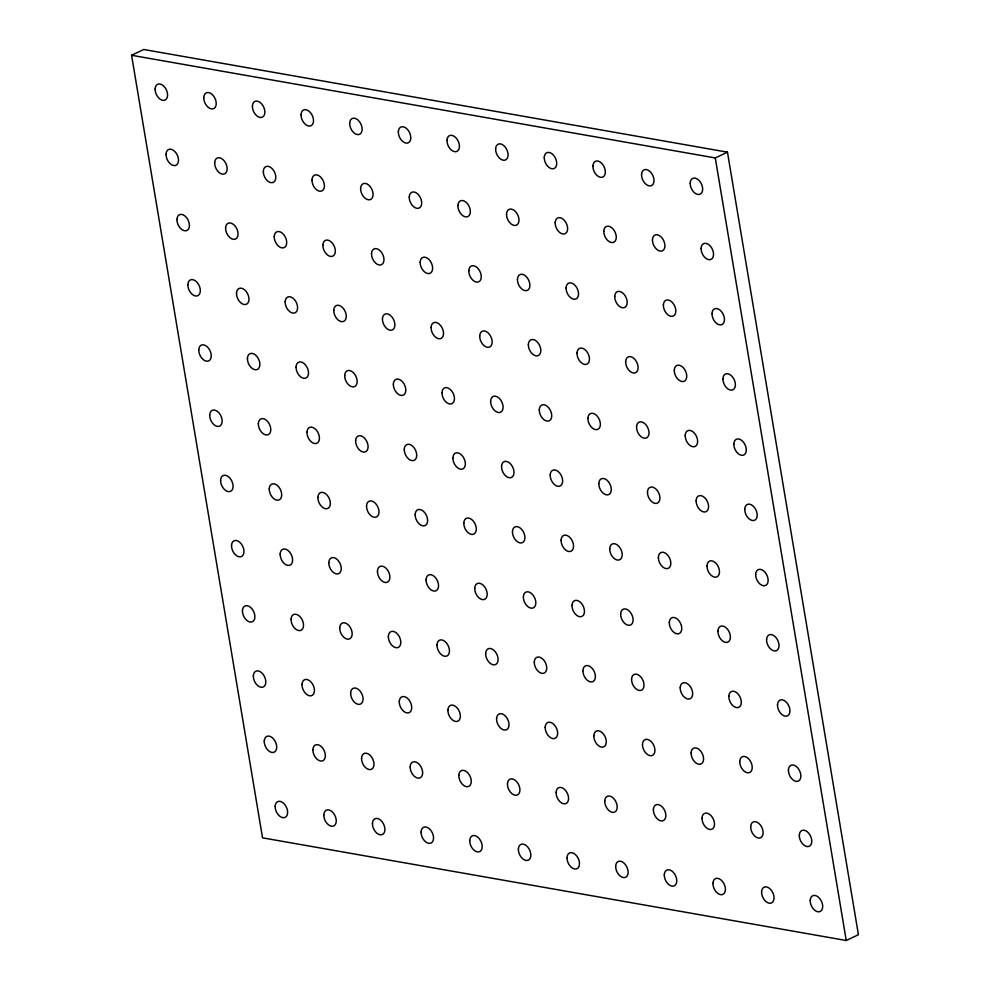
<?xml version="1.0" encoding="UTF-8"?>
<svg xmlns="http://www.w3.org/2000/svg" width="990" height="990" viewBox="0 0 990 990"><rect width="100%" height="100%" fill="white"/><g stroke="black" fill="none" stroke-linecap="round" stroke-linejoin="round"><path stroke-width="1.49" d="M131.583 55.279L143.76 49.5L727.464 152.163L858.417 934.721L846.24 940.5L262.536 837.837L131.583 55.279L715.287 157.954L727.464 152.163M715.287 157.954L846.24 940.5M469.743 840.584A8.712 5.519 64.6 0 0 478.851 851.883A8.712 5.519 64.6 0 0 479.296 838.716A8.712 5.519 64.6 0 0 469.743 840.584M566.094 287.892A8.712 5.519 64.6 0 0 575.202 299.19A8.712 5.519 64.6 0 0 575.648 286.036A8.712 5.519 64.6 0 0 566.094 287.892M323.817 814.918A8.712 5.519 64.6 0 0 332.925 826.205A8.712 5.519 64.6 0 0 333.37 813.05A8.712 5.519 64.6 0 0 323.817 814.918M421.096 832.033A8.712 5.519 64.6 0 0 430.217 843.319A8.712 5.519 64.6 0 0 430.662 830.165A8.712 5.519 64.6 0 0 421.096 832.033M409.254 197.01A8.712 5.519 64.6 0 0 418.374 208.308A8.712 5.519 64.6 0 0 418.807 195.154A8.712 5.519 64.6 0 0 409.254 197.01M360.607 188.459A8.712 5.519 64.6 0 0 369.728 199.757A8.712 5.519 64.6 0 0 370.173 186.59A8.712 5.519 64.6 0 0 360.607 188.459M398.339 131.806A8.712 5.519 64.6 0 0 407.459 143.092A8.712 5.519 64.6 0 0 407.905 129.938A8.712 5.519 64.6 0 0 398.339 131.806M349.693 123.243A8.712 5.519 64.6 0 0 358.813 134.541A8.712 5.519 64.6 0 0 359.259 121.386A8.712 5.519 64.6 0 0 349.693 123.243M799.314 835.263A8.712 5.519 64.6 0 0 808.434 846.549A8.712 5.519 64.6 0 0 808.88 833.394A8.712 5.519 64.6 0 0 799.314 835.263M750.68 826.699A8.712 5.519 64.6 0 0 759.8 837.998A8.712 5.519 64.6 0 0 760.233 824.843A8.712 5.519 64.6 0 0 750.68 826.699M674.289 370.223A8.712 5.519 64.6 0 0 683.409 381.509A8.712 5.519 64.6 0 0 683.843 368.354A8.712 5.519 64.6 0 0 674.289 370.223M155.133 89.026A8.712 5.519 64.6 0 0 164.253 100.324A8.712 5.519 64.6 0 0 164.687 87.157A8.712 5.519 64.6 0 0 155.133 89.026M275.171 806.367A8.712 5.519 64.6 0 0 284.291 817.653A8.712 5.519 64.6 0 0 284.736 804.499A8.712 5.519 64.6 0 0 275.171 806.367M722.935 378.774A8.712 5.519 64.6 0 0 732.043 390.072A8.712 5.519 64.6 0 0 732.489 376.905A8.712 5.519 64.6 0 0 722.935 378.774M712.02 313.558A8.712 5.519 64.6 0 0 721.128 324.856A8.712 5.519 64.6 0 0 721.574 311.702A8.712 5.519 64.6 0 0 712.02 313.558M604.754 801.034A8.712 5.519 64.6 0 0 613.874 812.332A8.712 5.519 64.6 0 0 614.307 799.178A8.712 5.519 64.6 0 0 604.754 801.034M556.108 792.483A8.712 5.519 64.6 0 0 565.228 803.781A8.712 5.519 64.6 0 0 565.674 790.614A8.712 5.519 64.6 0 0 556.108 792.483M285.157 301.777A8.712 5.519 64.6 0 0 294.265 313.063A8.712 5.519 64.6 0 0 294.711 299.908A8.712 5.519 64.6 0 0 285.157 301.777M664.302 874.801A8.712 5.519 64.6 0 0 673.423 886.1A8.712 5.519 64.6 0 0 673.868 872.945A8.712 5.519 64.6 0 0 664.302 874.801M518.376 849.135A8.712 5.519 64.6 0 0 527.497 860.434A8.712 5.519 64.6 0 0 527.942 847.279A8.712 5.519 64.6 0 0 518.376 849.135M410.182 766.817A8.712 5.519 64.6 0 0 419.302 778.115A8.712 5.519 64.6 0 0 419.748 764.948A8.712 5.519 64.6 0 0 410.182 766.817M507.462 783.932A8.712 5.519 64.6 0 0 516.582 795.218A8.712 5.519 64.6 0 0 517.028 782.063A8.712 5.519 64.6 0 0 507.462 783.932M252.413 106.14A8.712 5.519 64.6 0 0 261.533 117.426A8.712 5.519 64.6 0 0 261.979 104.272A8.712 5.519 64.6 0 0 252.413 106.14M592.911 166.023A8.712 5.519 64.6 0 0 602.019 177.321A8.712 5.519 64.6 0 0 602.465 164.167A8.712 5.519 64.6 0 0 592.911 166.023M312.902 749.702A8.712 5.519 64.6 0 0 322.022 761.001A8.712 5.519 64.6 0 0 322.455 747.834A8.712 5.519 64.6 0 0 312.902 749.702M615.669 866.25A8.712 5.519 64.6 0 0 624.777 877.548A8.712 5.519 64.6 0 0 625.222 864.381A8.712 5.519 64.6 0 0 615.669 866.25M544.265 157.472A8.712 5.519 64.6 0 0 553.385 168.758A8.712 5.519 64.6 0 0 553.831 155.603A8.712 5.519 64.6 0 0 544.265 157.472M652.46 239.79A8.712 5.519 64.6 0 0 661.58 251.089A8.712 5.519 64.6 0 0 662.025 237.934A8.712 5.519 64.6 0 0 652.46 239.79M653.388 809.597A8.712 5.519 64.6 0 0 662.508 820.883A8.712 5.519 64.6 0 0 662.954 807.729A8.712 5.519 64.6 0 0 653.388 809.597M702.034 818.148A8.712 5.519 64.6 0 0 711.154 829.447A8.712 5.519 64.6 0 0 711.6 816.28A8.712 5.519 64.6 0 0 702.034 818.148M258.341 423.646A8.712 5.519 64.6 0 0 267.449 434.932A8.712 5.519 64.6 0 0 267.894 421.777A8.712 5.519 64.6 0 0 258.341 423.646M333.791 310.328A8.712 5.519 64.6 0 0 342.911 321.626A8.712 5.519 64.6 0 0 343.357 308.459A8.712 5.519 64.6 0 0 333.791 310.328M603.826 231.239A8.712 5.519 64.6 0 0 612.934 242.538A8.712 5.519 64.6 0 0 613.379 229.371A8.712 5.519 64.6 0 0 603.826 231.239M214.681 162.793A8.712 5.519 64.6 0 0 223.802 174.092A8.712 5.519 64.6 0 0 224.247 160.924A8.712 5.519 64.6 0 0 214.681 162.793M458.828 775.368A8.712 5.519 64.6 0 0 467.948 786.666A8.712 5.519 64.6 0 0 468.381 773.512A8.712 5.519 64.6 0 0 458.828 775.368M372.45 823.47A8.712 5.519 64.6 0 0 381.571 834.768A8.712 5.519 64.6 0 0 382.016 821.613A8.712 5.519 64.6 0 0 372.45 823.47M555.18 222.688A8.712 5.519 64.6 0 0 564.3 233.974A8.712 5.519 64.6 0 0 564.733 220.82A8.712 5.519 64.6 0 0 555.18 222.688M712.949 883.365A8.712 5.519 64.6 0 0 722.069 894.651A8.712 5.519 64.6 0 0 722.514 881.496A8.712 5.519 64.6 0 0 712.949 883.365M301.059 114.692A8.712 5.519 64.6 0 0 310.167 125.99A8.712 5.519 64.6 0 0 310.613 112.823A8.712 5.519 64.6 0 0 301.059 114.692M766.582 639.627A8.712 5.519 64.6 0 0 775.702 650.913A8.712 5.519 64.6 0 0 776.135 637.758A8.712 5.519 64.6 0 0 766.582 639.627M567.023 857.699A8.712 5.519 64.6 0 0 576.143 868.985A8.712 5.519 64.6 0 0 576.588 855.83A8.712 5.519 64.6 0 0 567.023 857.699M264.256 741.151A8.712 5.519 64.6 0 0 273.376 752.437A8.712 5.519 64.6 0 0 273.822 739.283A8.712 5.519 64.6 0 0 264.256 741.151M641.545 174.587A8.712 5.519 64.6 0 0 650.665 185.873A8.712 5.519 64.6 0 0 651.111 172.718A8.712 5.519 64.6 0 0 641.545 174.587M263.328 171.344A8.712 5.519 64.6 0 0 272.448 182.643A8.712 5.519 64.6 0 0 272.894 169.488A8.712 5.519 64.6 0 0 263.328 171.344M361.548 758.266A8.712 5.519 64.6 0 0 370.656 769.552A8.712 5.519 64.6 0 0 371.101 756.397A8.712 5.519 64.6 0 0 361.548 758.266M311.974 179.908A8.712 5.519 64.6 0 0 321.082 191.194A8.712 5.519 64.6 0 0 321.527 178.039A8.712 5.519 64.6 0 0 311.974 179.908M198.78 349.878A8.712 5.519 64.6 0 0 207.9 361.164A8.712 5.519 64.6 0 0 208.346 348.01A8.712 5.519 64.6 0 0 198.78 349.878M203.767 97.577A8.712 5.519 64.6 0 0 212.887 108.875A8.712 5.519 64.6 0 0 213.333 95.721A8.712 5.519 64.6 0 0 203.767 97.577M280.158 554.066A8.712 5.519 64.6 0 0 289.278 565.364A8.712 5.519 64.6 0 0 289.724 552.197A8.712 5.519 64.6 0 0 280.158 554.066M166.048 154.242A8.712 5.519 64.6 0 0 175.156 165.528A8.712 5.519 64.6 0 0 175.601 152.373A8.712 5.519 64.6 0 0 166.048 154.242M642.485 744.381A8.712 5.519 64.6 0 0 651.593 755.679A8.712 5.519 64.6 0 0 652.039 742.512A8.712 5.519 64.6 0 0 642.485 744.381M382.437 318.879A8.712 5.519 64.6 0 0 391.557 330.177A8.712 5.519 64.6 0 0 392.003 317.023A8.712 5.519 64.6 0 0 382.437 318.879M739.765 761.496A8.712 5.519 64.6 0 0 748.885 772.782A8.712 5.519 64.6 0 0 749.331 759.627A8.712 5.519 64.6 0 0 739.765 761.496M399.267 701.601A8.712 5.519 64.6 0 0 408.387 712.899A8.712 5.519 64.6 0 0 408.833 699.744A8.712 5.519 64.6 0 0 399.267 701.601M496.559 718.715A8.712 5.519 64.6 0 0 505.667 730.014A8.712 5.519 64.6 0 0 506.113 716.847A8.712 5.519 64.6 0 0 496.559 718.715M301.987 684.498A8.712 5.519 64.6 0 0 311.108 695.784A8.712 5.519 64.6 0 0 311.553 682.63A8.712 5.519 64.6 0 0 301.987 684.498M810.228 900.479A8.712 5.519 64.6 0 0 819.349 911.765A8.712 5.519 64.6 0 0 819.794 898.611A8.712 5.519 64.6 0 0 810.228 900.479M663.374 305.007A8.712 5.519 64.6 0 0 672.495 316.305A8.712 5.519 64.6 0 0 672.94 303.138A8.712 5.519 64.6 0 0 663.374 305.007M631.571 679.165A8.712 5.519 64.6 0 0 640.691 690.463A8.712 5.519 64.6 0 0 641.124 677.309A8.712 5.519 64.6 0 0 631.571 679.165M506.534 214.125A8.712 5.519 64.6 0 0 515.654 225.423A8.712 5.519 64.6 0 0 516.099 212.268A8.712 5.519 64.6 0 0 506.534 214.125M691.119 752.932A8.712 5.519 64.6 0 0 700.239 764.231A8.712 5.519 64.6 0 0 700.685 751.076A8.712 5.519 64.6 0 0 691.119 752.932M253.341 675.935A8.712 5.519 64.6 0 0 262.461 687.233A8.712 5.519 64.6 0 0 262.907 674.066A8.712 5.519 64.6 0 0 253.341 675.935M523.376 596.846A8.712 5.519 64.6 0 0 532.484 608.145A8.712 5.519 64.6 0 0 532.929 594.978A8.712 5.519 64.6 0 0 523.376 596.846M247.426 358.43A8.712 5.519 64.6 0 0 256.546 369.728A8.712 5.519 64.6 0 0 256.979 356.561A8.712 5.519 64.6 0 0 247.426 358.43M322.876 245.112A8.712 5.519 64.6 0 0 331.996 256.41A8.712 5.519 64.6 0 0 332.442 243.255A8.712 5.519 64.6 0 0 322.876 245.112M242.439 610.719A8.712 5.519 64.6 0 0 251.547 622.017A8.712 5.519 64.6 0 0 251.992 608.862A8.712 5.519 64.6 0 0 242.439 610.719M447.913 710.164A8.712 5.519 64.6 0 0 457.034 721.45A8.712 5.519 64.6 0 0 457.479 708.296A8.712 5.519 64.6 0 0 447.913 710.164M485.644 653.499A8.712 5.519 64.6 0 0 494.765 664.797A8.712 5.519 64.6 0 0 495.198 651.643A8.712 5.519 64.6 0 0 485.644 653.499M350.633 693.049A8.712 5.519 64.6 0 0 359.741 704.336A8.712 5.519 64.6 0 0 360.187 691.181A8.712 5.519 64.6 0 0 350.633 693.049M420.168 262.226A8.712 5.519 64.6 0 0 429.276 273.525A8.712 5.519 64.6 0 0 429.722 260.358A8.712 5.519 64.6 0 0 420.168 262.226M690.191 183.138A8.712 5.519 64.6 0 0 699.311 194.436A8.712 5.519 64.6 0 0 699.757 181.269A8.712 5.519 64.6 0 0 690.191 183.138M777.496 704.83A8.712 5.519 64.6 0 0 786.605 716.129A8.712 5.519 64.6 0 0 787.05 702.974A8.712 5.519 64.6 0 0 777.496 704.83M339.719 627.833A8.712 5.519 64.6 0 0 348.839 639.132A8.712 5.519 64.6 0 0 349.272 625.965A8.712 5.519 64.6 0 0 339.719 627.833M388.352 636.397A8.712 5.519 64.6 0 0 397.473 647.683A8.712 5.519 64.6 0 0 397.918 634.528A8.712 5.519 64.6 0 0 388.352 636.397M187.865 284.662A8.712 5.519 64.6 0 0 196.985 295.961A8.712 5.519 64.6 0 0 197.431 282.793A8.712 5.519 64.6 0 0 187.865 284.662M593.839 735.83A8.712 5.519 64.6 0 0 602.96 747.116A8.712 5.519 64.6 0 0 603.405 733.961A8.712 5.519 64.6 0 0 593.839 735.83M761.595 891.916A8.712 5.519 64.6 0 0 770.703 903.214A8.712 5.519 64.6 0 0 771.148 890.047A8.712 5.519 64.6 0 0 761.595 891.916M495.619 148.921A8.712 5.519 64.6 0 0 504.739 160.207A8.712 5.519 64.6 0 0 505.185 147.052A8.712 5.519 64.6 0 0 495.619 148.921M457.9 205.574A8.712 5.519 64.6 0 0 467.008 216.86A8.712 5.519 64.6 0 0 467.453 203.705A8.712 5.519 64.6 0 0 457.9 205.574M236.511 293.213A8.712 5.519 64.6 0 0 245.631 304.512A8.712 5.519 64.6 0 0 246.077 291.357A8.712 5.519 64.6 0 0 236.511 293.213M274.242 236.56A8.712 5.519 64.6 0 0 283.363 247.859A8.712 5.519 64.6 0 0 283.796 234.692A8.712 5.519 64.6 0 0 274.242 236.56M220.609 480.299A8.712 5.519 64.6 0 0 229.73 491.597A8.712 5.519 64.6 0 0 230.163 478.43A8.712 5.519 64.6 0 0 220.609 480.299M446.985 140.357A8.712 5.519 64.6 0 0 456.093 151.656A8.712 5.519 64.6 0 0 456.539 138.489A8.712 5.519 64.6 0 0 446.985 140.357M291.072 619.282A8.712 5.519 64.6 0 0 300.193 630.568A8.712 5.519 64.6 0 0 300.638 617.413A8.712 5.519 64.6 0 0 291.072 619.282M701.106 248.354A8.712 5.519 64.6 0 0 710.226 259.64A8.712 5.519 64.6 0 0 710.659 246.485A8.712 5.519 64.6 0 0 701.106 248.354M680.204 687.728A8.712 5.519 64.6 0 0 689.325 699.014A8.712 5.519 64.6 0 0 689.77 685.86A8.712 5.519 64.6 0 0 680.204 687.728M474.73 588.295A8.712 5.519 64.6 0 0 483.85 599.581A8.712 5.519 64.6 0 0 484.296 586.427A8.712 5.519 64.6 0 0 474.73 588.295M582.924 670.614A8.712 5.519 64.6 0 0 592.045 681.912A8.712 5.519 64.6 0 0 592.49 668.745A8.712 5.519 64.6 0 0 582.924 670.614M755.667 574.41A8.712 5.519 64.6 0 0 764.787 585.709A8.712 5.519 64.6 0 0 765.233 572.542A8.712 5.519 64.6 0 0 755.667 574.41M728.85 696.279A8.712 5.519 64.6 0 0 737.971 707.578A8.712 5.519 64.6 0 0 738.416 694.411A8.712 5.519 64.6 0 0 728.85 696.279M415.169 514.528A8.712 5.519 64.6 0 0 424.289 525.814A8.712 5.519 64.6 0 0 424.735 512.659A8.712 5.519 64.6 0 0 415.169 514.528M620.656 613.961A8.712 5.519 64.6 0 0 629.776 625.247A8.712 5.519 64.6 0 0 630.222 612.092A8.712 5.519 64.6 0 0 620.656 613.961M658.387 557.296A8.712 5.519 64.6 0 0 667.495 568.594A8.712 5.519 64.6 0 0 667.941 555.439A8.712 5.519 64.6 0 0 658.387 557.296M545.193 727.266A8.712 5.519 64.6 0 0 554.313 738.565A8.712 5.519 64.6 0 0 554.759 725.41A8.712 5.519 64.6 0 0 545.193 727.266M669.302 622.512A8.712 5.519 64.6 0 0 678.41 633.81A8.712 5.519 64.6 0 0 678.855 620.643A8.712 5.519 64.6 0 0 669.302 622.512M426.084 579.732A8.712 5.519 64.6 0 0 435.204 591.03A8.712 5.519 64.6 0 0 435.65 577.875A8.712 5.519 64.6 0 0 426.084 579.732M625.643 361.659A8.712 5.519 64.6 0 0 634.763 372.958A8.712 5.519 64.6 0 0 635.209 359.803A8.712 5.519 64.6 0 0 625.643 361.659M572.01 605.397A8.712 5.519 64.6 0 0 581.13 616.696A8.712 5.519 64.6 0 0 581.576 603.541A8.712 5.519 64.6 0 0 572.01 605.397M561.095 540.193A8.712 5.519 64.6 0 0 570.215 551.48A8.712 5.519 64.6 0 0 570.661 538.325A8.712 5.519 64.6 0 0 561.095 540.193M717.936 631.063A8.712 5.519 64.6 0 0 727.056 642.362A8.712 5.519 64.6 0 0 727.501 629.207A8.712 5.519 64.6 0 0 717.936 631.063M377.45 571.181A8.712 5.519 64.6 0 0 386.558 582.466A8.712 5.519 64.6 0 0 387.003 569.312A8.712 5.519 64.6 0 0 377.45 571.181M441.986 392.659A8.712 5.519 64.6 0 0 451.106 403.945A8.712 5.519 64.6 0 0 451.551 390.79A8.712 5.519 64.6 0 0 441.986 392.659M431.083 327.443A8.712 5.519 64.6 0 0 440.191 338.729A8.712 5.519 64.6 0 0 440.637 325.574A8.712 5.519 64.6 0 0 431.083 327.443M647.472 492.092A8.712 5.519 64.6 0 0 656.593 503.378A8.712 5.519 64.6 0 0 657.026 490.223A8.712 5.519 64.6 0 0 647.472 492.092M225.596 228.009A8.712 5.519 64.6 0 0 234.717 239.295A8.712 5.519 64.6 0 0 235.162 226.141A8.712 5.519 64.6 0 0 225.596 228.009M231.524 545.515A8.712 5.519 64.6 0 0 240.632 556.801A8.712 5.519 64.6 0 0 241.077 543.646A8.712 5.519 64.6 0 0 231.524 545.515M512.461 531.63A8.712 5.519 64.6 0 0 521.582 542.928A8.712 5.519 64.6 0 0 522.015 529.774A8.712 5.519 64.6 0 0 512.461 531.63M528.363 344.557A8.712 5.519 64.6 0 0 537.483 355.843A8.712 5.519 64.6 0 0 537.917 342.689A8.712 5.519 64.6 0 0 528.363 344.557M452.9 457.863A8.712 5.519 64.6 0 0 462.021 469.161A8.712 5.519 64.6 0 0 462.466 456.006A8.712 5.519 64.6 0 0 452.9 457.863M306.974 432.197A8.712 5.519 64.6 0 0 316.095 443.495A8.712 5.519 64.6 0 0 316.54 430.328A8.712 5.519 64.6 0 0 306.974 432.197M707.021 565.859A8.712 5.519 64.6 0 0 716.141 577.145A8.712 5.519 64.6 0 0 716.587 563.991A8.712 5.519 64.6 0 0 707.021 565.859M598.826 483.528A8.712 5.519 64.6 0 0 607.947 494.827A8.712 5.519 64.6 0 0 608.392 481.672A8.712 5.519 64.6 0 0 598.826 483.528M587.912 418.325A8.712 5.519 64.6 0 0 597.032 429.611A8.712 5.519 64.6 0 0 597.477 416.456A8.712 5.519 64.6 0 0 587.912 418.325M371.522 253.675A8.712 5.519 64.6 0 0 380.643 264.961A8.712 5.519 64.6 0 0 381.088 251.806A8.712 5.519 64.6 0 0 371.522 253.675M317.889 497.413A8.712 5.519 64.6 0 0 327.009 508.699A8.712 5.519 64.6 0 0 327.455 495.545A8.712 5.519 64.6 0 0 317.889 497.413M609.741 548.745A8.712 5.519 64.6 0 0 618.861 560.043A8.712 5.519 64.6 0 0 619.307 546.876A8.712 5.519 64.6 0 0 609.741 548.745M614.728 296.456A8.712 5.519 64.6 0 0 623.849 307.742A8.712 5.519 64.6 0 0 624.294 294.587A8.712 5.519 64.6 0 0 614.728 296.456M328.804 562.617A8.712 5.519 64.6 0 0 337.924 573.915A8.712 5.519 64.6 0 0 338.37 560.761A8.712 5.519 64.6 0 0 328.804 562.617M269.243 488.85A8.712 5.519 64.6 0 0 278.363 500.148A8.712 5.519 64.6 0 0 278.809 486.993A8.712 5.519 64.6 0 0 269.243 488.85M463.815 523.079A8.712 5.519 64.6 0 0 472.935 534.377A8.712 5.519 64.6 0 0 473.381 521.21A8.712 5.519 64.6 0 0 463.815 523.079M696.119 500.643A8.712 5.519 64.6 0 0 705.226 511.941A8.712 5.519 64.6 0 0 705.672 498.774A8.712 5.519 64.6 0 0 696.119 500.643M404.267 449.312A8.712 5.519 64.6 0 0 413.375 460.598A8.712 5.519 64.6 0 0 413.82 447.443A8.712 5.519 64.6 0 0 404.267 449.312M393.352 384.095A8.712 5.519 64.6 0 0 402.472 395.394A8.712 5.519 64.6 0 0 402.905 382.227A8.712 5.519 64.6 0 0 393.352 384.095M344.706 375.544A8.712 5.519 64.6 0 0 353.826 386.83A8.712 5.519 64.6 0 0 354.272 373.675A8.712 5.519 64.6 0 0 344.706 375.544M176.95 219.446A8.712 5.519 64.6 0 0 186.071 230.744A8.712 5.519 64.6 0 0 186.516 217.59A8.712 5.519 64.6 0 0 176.95 219.446M501.546 466.426A8.712 5.519 64.6 0 0 510.667 477.712A8.712 5.519 64.6 0 0 511.112 464.558A8.712 5.519 64.6 0 0 501.546 466.426M436.998 644.948A8.712 5.519 64.6 0 0 446.119 656.246A8.712 5.519 64.6 0 0 446.564 643.079A8.712 5.519 64.6 0 0 436.998 644.948M355.62 440.748A8.712 5.519 64.6 0 0 364.741 452.046A8.712 5.519 64.6 0 0 365.186 438.892A8.712 5.519 64.6 0 0 355.62 440.748M296.06 366.981A8.712 5.519 64.6 0 0 305.18 378.279A8.712 5.519 64.6 0 0 305.625 365.124A8.712 5.519 64.6 0 0 296.06 366.981M539.278 409.761A8.712 5.519 64.6 0 0 548.386 421.059A8.712 5.519 64.6 0 0 548.831 407.905A8.712 5.519 64.6 0 0 539.278 409.761M209.694 415.082A8.712 5.519 64.6 0 0 218.815 426.381A8.712 5.519 64.6 0 0 219.26 413.226A8.712 5.519 64.6 0 0 209.694 415.082M685.204 435.427A8.712 5.519 64.6 0 0 694.312 446.725A8.712 5.519 64.6 0 0 694.757 433.571A8.712 5.519 64.6 0 0 685.204 435.427M636.558 426.876A8.712 5.519 64.6 0 0 645.678 438.174A8.712 5.519 64.6 0 0 646.124 425.007A8.712 5.519 64.6 0 0 636.558 426.876M517.448 279.341A8.712 5.519 64.6 0 0 526.569 290.627A8.712 5.519 64.6 0 0 527.014 277.472A8.712 5.519 64.6 0 0 517.448 279.341M490.632 401.21A8.712 5.519 64.6 0 0 499.752 412.496A8.712 5.519 64.6 0 0 500.197 399.341A8.712 5.519 64.6 0 0 490.632 401.21M733.837 443.99A8.712 5.519 64.6 0 0 742.958 455.276A8.712 5.519 64.6 0 0 743.403 442.122A8.712 5.519 64.6 0 0 733.837 443.99M366.535 505.964A8.712 5.519 64.6 0 0 375.656 517.263A8.712 5.519 64.6 0 0 376.089 504.096A8.712 5.519 64.6 0 0 366.535 505.964M744.752 509.194A8.712 5.519 64.6 0 0 753.873 520.493A8.712 5.519 64.6 0 0 754.318 507.338A8.712 5.519 64.6 0 0 744.752 509.194M577.009 353.108A8.712 5.519 64.6 0 0 586.117 364.407A8.712 5.519 64.6 0 0 586.563 351.24A8.712 5.519 64.6 0 0 577.009 353.108M479.717 335.994A8.712 5.519 64.6 0 0 488.837 347.292A8.712 5.519 64.6 0 0 489.283 334.137A8.712 5.519 64.6 0 0 479.717 335.994M468.802 270.79A8.712 5.519 64.6 0 0 477.923 282.076A8.712 5.519 64.6 0 0 478.368 268.921A8.712 5.519 64.6 0 0 468.802 270.79M534.278 662.062A8.712 5.519 64.6 0 0 543.399 673.349A8.712 5.519 64.6 0 0 543.844 660.194A8.712 5.519 64.6 0 0 534.278 662.062M550.192 474.977A8.712 5.519 64.6 0 0 559.3 486.276A8.712 5.519 64.6 0 0 559.746 473.109A8.712 5.519 64.6 0 0 550.192 474.977M788.411 770.047A8.712 5.519 64.6 0 0 797.519 781.345A8.712 5.519 64.6 0 0 797.965 768.178A8.712 5.519 64.6 0 0 788.411 770.047"/></g></svg>
